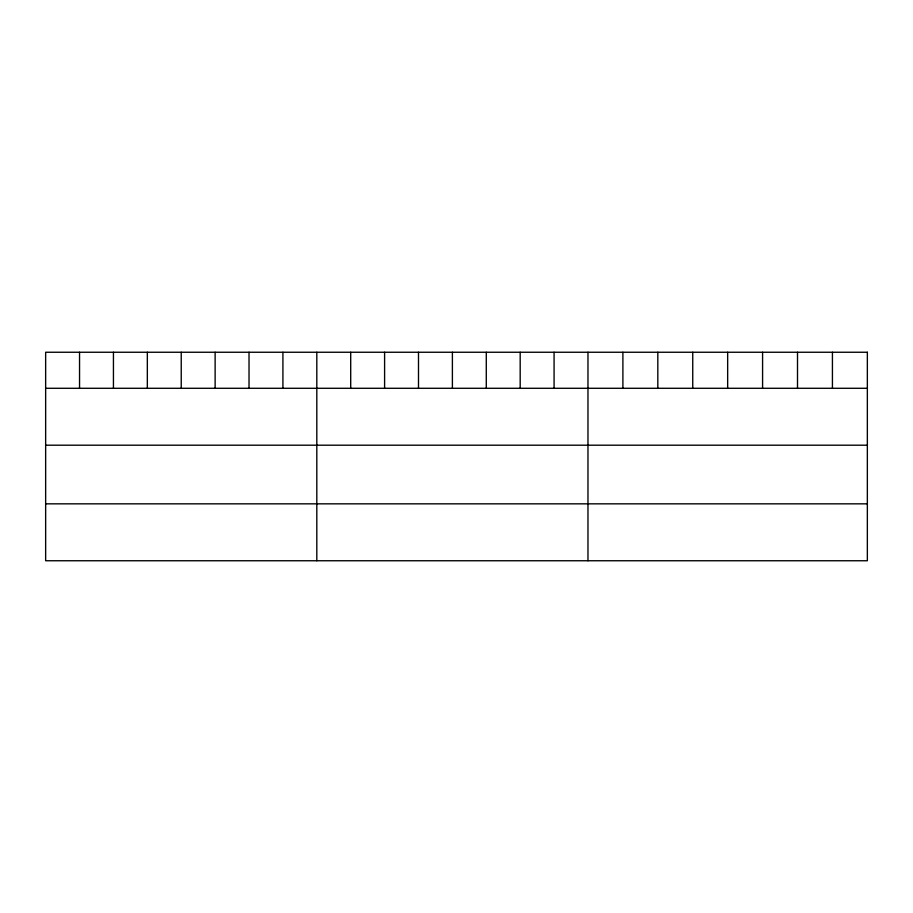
<?xml version="1.0" encoding="UTF-8"?>
<svg xmlns="http://www.w3.org/2000/svg" width="913" height="913" viewBox="0 0 913 913"><rect width="100%" height="100%" fill="white"/><g stroke="black" fill="none" stroke-linecap="round" stroke-linejoin="round"><path stroke-width="1.37" d="M45.65 388.287L867.35 388.287M45.65 445.202L867.35 445.202M45.65 503.839L867.35 503.839M832.428 352.247L832.428 388.287M797.505 352.247L797.505 388.287M762.583 352.247L762.583 388.287M727.661 352.247L727.661 388.287M692.739 352.247L692.739 388.287M657.817 352.247L657.817 388.287M622.894 352.247L622.894 388.287M587.972 352.247L587.972 560.753M554.077 352.247L554.077 388.287M520.182 352.247L520.182 388.287M486.287 352.247L486.287 388.287M452.392 352.247L452.392 388.287M418.496 352.247L418.496 388.287M384.601 352.247L384.601 388.287M350.706 352.247L350.706 388.287M316.811 352.247L316.811 560.753M282.916 352.247L282.916 388.287M249.021 352.247L249.021 388.287M215.126 352.247L215.126 388.287M181.231 352.247L181.231 388.287M147.335 352.247L147.335 388.287M113.44 352.247L113.44 388.287M79.545 352.247L79.545 388.287M867.35 352.247L45.65 352.247L45.65 560.753L867.35 560.753L867.35 352.247"/></g></svg>
